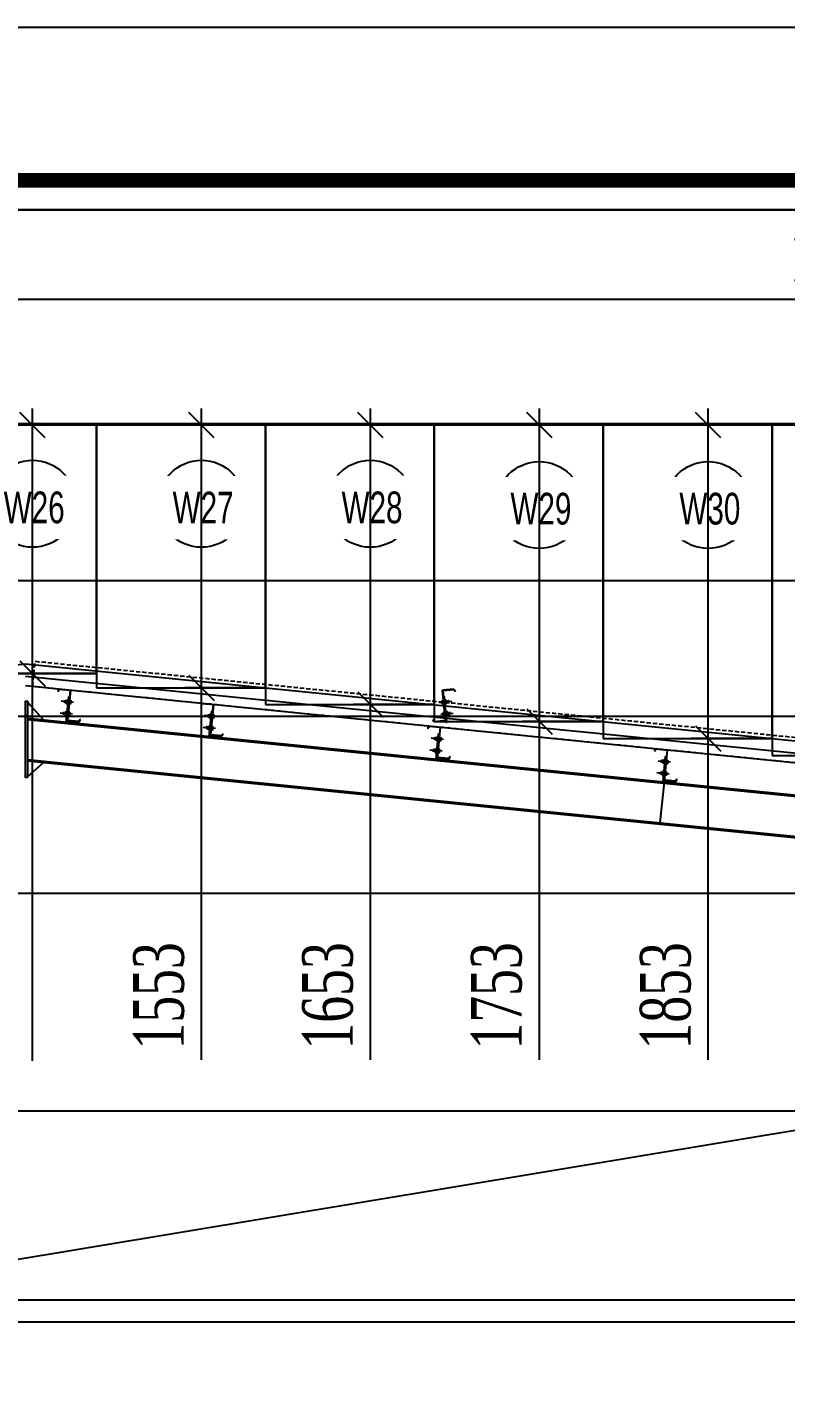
# Model space of a CAD drawing. Header units: inches. Extents: x 315041 to 662841, y -45540 to -35018.
# Drawn here: x 332980 to 333024.9, y -38356.8 to -38276.7 of the extents above; entities that cross this region are included whole.
import ezdxf

# ---------------------------------------------------------------- set-up
doc = ezdxf.new("R2010")
doc.units = ezdxf.units.IN
doc.header["$MEASUREMENT"] = 0
doc.linetypes.add('HIDDEN', pattern=[0.375, 0.25, -0.125])
for name, color, linetype in [('2', 2, 'Continuous'), ('2NET-VE', 8, 'Continuous'), ('3', 3, 'Continuous'), ('5', 5, 'Continuous'), ('6', 6, 'Continuous'), ('7', 7, 'Continuous'), ('8', 8, 'Continuous'), ('BAO KHUNG', 31, 'Continuous'), ('DIM', 8, 'Continuous'), ('GIANG', 1, 'Continuous')]:
    doc.layers.add(name, color=color, linetype=linetype)
doc.styles.add('ST1', font='times.ttf', dxfattribs={"width": 0.7})
doc.styles.add('ST1H', font='vnshxh.shx', dxfattribs={"width": 0.7})
doc.dimstyles.new('100', dxfattribs={"dimtxt": 3, "dimasz": 1.5, "dimexe": 1, "dimexo": 0, "dimgap": 1, "dimtad": 1, "dimdec": 0, "dimlfac": 100, "dimzin": 0, "dimdsep": 46, "dimtxsty": 'ST1', "dimblk": 'OBLIQUE', "dimcen": 1, "dimdle": 1, "dimclrd": 8, "dimclre": 8, "dimclrt": 3, "dimadec": 0, "dimazin": 0, "dimtfac": 1, "dimtdec": 0, "dimtix": 1, "dimtmove": 1, "dimatfit": 3, "dimfxl": 0, "dimtfill": 1, "dimtolj": 1, "dimtzin": 0, "dimlwd": -1, "dimlwe": -1, "dimarcsym": 1})

# ---------------------------------------------------------------- blocks, each defined once
blk = doc.blocks.new('A$C75D82031')
at = {"layer": '2', "color": 157, "linetype": 'Continuous'}
blk.add_lwpolyline([(0, 420), (594, 420), (594, 0), (0, 0)], close=True, dxfattribs=at)
at = {"layer": '7', "color": 147, "linetype": 'Continuous'}
blk.add_lwpolyline([(12.331, 57.61), (581.669, 57.61), (581.669, 409.19), (12.331, 409.19)], close=True, dxfattribs=at)
at = {"layer": 'BAO KHUNG', "color": 167, "linetype": 'Continuous', "const_width": 0.871}
blk.add_lwpolyline([(10.588, 9.067), (583.412, 9.067), (583.412, 410.933), (10.588, 410.933)], close=True, dxfattribs=at)
blk = doc.blocks.new('*U235')
at = {"layer": '2NET-VE', "ltscale": 0.5}
for p, q in [((0, 8), (9, 8)), ((23, 7), (23, 7)), ((0, -8), (9, -8)), ((23, -7), (23, -7))]:
    blk.add_line(p, q, dxfattribs=at)
at = {"layer": '7', "linetype": 'Continuous'}
for p, q in [((22, 6), (23, 8)), ((22, -6), (24, 6)), ((23, 8), (24, 6)), ((24, 6), (25, 8)), ((24, -6), (26, 6)), ((25, 8), (26, 6)), ((26, 6), (27, 8)), ((26, -6), (28, 6)), ((27, 8), (28, 6)), ((28, 6), (29, 8)), ((28, -6), (30, 6)), ((29, 8), (30, 6)), ((30, 6), (31, 8)), ((30, -6), (32, 6)), ((30, -6), (32, 6)), ((31, 8), (32, 6)), ((32, 6), (33, 8)), ((32, -6), (34, 6)), ((33, 8), (34, 6)), ((34, 6), (35, 8)), ((34, -6), (35, 6)), ((34, -6), (35, 6)), ((34, -6), (35, 6)), ((35, 8), (35, 6)), ((35, 6), (37, 8)), ((36, -6), (37, 6)), ((37, 8), (37, 6)), ((42, 6), (37, 6)), ((42, 6), (42, -6)), ((22, -6), (23, -8)), ((22, -6), (22, -6)), ((22, -6), (22, -6)), ((23, -8), (24, -6)), ((24, -6), (25, -8)), ((25, -8), (26, -6)), ((26, -6), (27, -8)), ((27, -8), (28, -6)), ((28, -6), (29, -8)), ((29, -8), (30, -6)), ((30, -6), (31, -8)), ((31, -8), (32, -6)), ((32, -6), (33, -8)), ((33, -8), (34, -6)), ((34, -6), (35, -8)), ((35, -8), (36, -6)), ((36, -6), (42, -6))]:
    blk.add_line(p, q, dxfattribs=at)
at = {"layer": '8', "linetype": 'Continuous'}
for p, q in [((-10, 9), (-10, 12)), ((-10, -12), (-10, 12)), ((-1, 15), (-9, 15)), ((-1, 9), (-9, 9)), ((0, 9), (0, 12)), ((0, -12), (0, 12)), ((9, -18), (9, 18)), ((9, 18), (11, 18)), ((11, -18), (11, 18)), ((11, 9), (11, 12)), ((11, -12), (11, 12)), ((12, 15), (21, 15)), ((13, 9), (20, 9)), ((22, 9), (22, 12)), ((22, -12), (22, 12)), ((-10, -9), (-10, -12)), ((-1, -9), (-9, -9)), ((-9, -15), (-1, -15)), ((0, -9), (0, -12)), ((9, -18), (11, -18)), ((11, -9), (11, -12)), ((21, -15), (12, -15)), ((13, -9), (20, -9)), ((22, -9), (22, -12))]:
    blk.add_line(p, q, dxfattribs=at)
at = {"layer": '8', "ltscale": 10}
blk.add_line((-33, 0), (65, 0), dxfattribs=at)
at = {"layer": '8', "linetype": 'Continuous'}
for centre, radius, start, end in [((-5, 12), 5.58, 146.602, 180), ((-6, 12), 4.1, 180, 228.5476), ((-6, 6), 4.1, 131.4524, 180), ((-6, 12), 5.58, 0, 33.398), ((-4, 12), 4.1, 311.4524, 0), ((-4, 6), 4.1, 0, 48.5476), ((17, 12), 5.58, 146.602, 180), ((16, 12), 4.1, 180, 228.5476), ((16, 6), 4.1, 131.4524, 180), ((18, 12), 4.1, 311.4524, 0), ((18, 6), 4.1, 0, 48.5476), ((16, 12), 5.58, 0, 33.398), ((-6, -6), 4.1, 180, 228.5476), ((-6, -12), 4.1, 131.4524, 180), ((-5, -12), 5.58, 180, 213.398), ((-4, -6), 4.1, 311.4524, 0), ((-4, -12), 4.1, 0, 48.5476), ((-6, -12), 5.58, 326.602, 0), ((16, -6), 4.1, 180, 228.5476), ((16, -12), 4.1, 131.4524, 180), ((17, -12), 5.58, 180, 213.398), ((18, -6), 4.1, 311.4524, 0), ((18, -12), 4.1, 0, 48.5476), ((16, -12), 5.58, 326.602, 0)]:
    blk.add_arc(centre, radius, start, end, dxfattribs=at)
blk = doc.blocks.new('*U234')
at = {"layer": '2NET-VE', "ltscale": 0.5}
for p, q in [((0, 8), (9, 8)), ((23, 7), (23, 7)), ((0, -8), (9, -8)), ((23, -7), (23, -7))]:
    blk.add_line(p, q, dxfattribs=at)
at = {"layer": '7', "linetype": 'Continuous'}
for p, q in [((22, 6), (23, 8)), ((22, -6), (24, 6)), ((23, 8), (24, 6)), ((24, 6), (25, 8)), ((24, -6), (26, 6)), ((25, 8), (26, 6)), ((26, 6), (27, 8)), ((26, -6), (28, 6)), ((27, 8), (28, 6)), ((28, 6), (29, 8)), ((28, -6), (30, 6)), ((29, 8), (30, 6)), ((30, 6), (31, 8)), ((30, -6), (32, 6)), ((30, -6), (32, 6)), ((31, 8), (32, 6)), ((32, 6), (33, 8)), ((32, -6), (34, 6)), ((33, 8), (34, 6)), ((34, 6), (35, 8)), ((34, -6), (35, 6)), ((34, -6), (35, 6)), ((34, -6), (35, 6)), ((35, 8), (35, 6)), ((35, 6), (37, 8)), ((36, -6), (37, 6)), ((37, 8), (37, 6)), ((42, 6), (37, 6)), ((42, 6), (42, -6)), ((22, -6), (23, -8)), ((22, -6), (22, -6)), ((22, -6), (22, -6)), ((23, -8), (24, -6)), ((24, -6), (25, -8)), ((25, -8), (26, -6)), ((26, -6), (27, -8)), ((27, -8), (28, -6)), ((28, -6), (29, -8)), ((29, -8), (30, -6)), ((30, -6), (31, -8)), ((31, -8), (32, -6)), ((32, -6), (33, -8)), ((33, -8), (34, -6)), ((34, -6), (35, -8)), ((35, -8), (36, -6)), ((36, -6), (42, -6))]:
    blk.add_line(p, q, dxfattribs=at)
at = {"layer": '8', "linetype": 'Continuous'}
for p, q in [((-10, 9), (-10, 12)), ((-10, -12), (-10, 12)), ((-1, 15), (-9, 15)), ((-1, 9), (-9, 9)), ((0, 9), (0, 12)), ((0, -12), (0, 12)), ((9, -18), (9, 18)), ((9, 18), (11, 18)), ((11, -18), (11, 18)), ((11, 9), (11, 12)), ((11, -12), (11, 12)), ((12, 15), (21, 15)), ((13, 9), (20, 9)), ((22, 9), (22, 12)), ((22, -12), (22, 12)), ((-10, -9), (-10, -12)), ((-1, -9), (-9, -9)), ((-9, -15), (-1, -15)), ((0, -9), (0, -12)), ((9, -18), (11, -18)), ((11, -9), (11, -12)), ((21, -15), (12, -15)), ((13, -9), (20, -9)), ((22, -9), (22, -12))]:
    blk.add_line(p, q, dxfattribs=at)
at = {"layer": '8', "ltscale": 10}
blk.add_line((-33, 0), (65, 0), dxfattribs=at)
at = {"layer": '8', "linetype": 'Continuous'}
for centre, radius, start, end in [((-5, 12), 5.58, 146.602, 180), ((-6, 12), 4.1, 180, 228.5476), ((-6, 6), 4.1, 131.4524, 180), ((-6, 12), 5.58, 0, 33.398), ((-4, 12), 4.1, 311.4524, 0), ((-4, 6), 4.1, 0, 48.5476), ((17, 12), 5.58, 146.602, 180), ((16, 12), 4.1, 180, 228.5476), ((16, 6), 4.1, 131.4524, 180), ((18, 12), 4.1, 311.4524, 0), ((18, 6), 4.1, 0, 48.5476), ((16, 12), 5.58, 0, 33.398), ((-6, -6), 4.1, 180, 228.5476), ((-6, -12), 4.1, 131.4524, 180), ((-5, -12), 5.58, 180, 213.398), ((-4, -6), 4.1, 311.4524, 0), ((-4, -12), 4.1, 0, 48.5476), ((-6, -12), 5.58, 326.602, 0), ((16, -6), 4.1, 180, 228.5476), ((16, -12), 4.1, 131.4524, 180), ((17, -12), 5.58, 180, 213.398), ((18, -6), 4.1, 311.4524, 0), ((18, -12), 4.1, 0, 48.5476), ((16, -12), 5.58, 326.602, 0)]:
    blk.add_arc(centre, radius, start, end, dxfattribs=at)
blk = doc.blocks.new('XM150')
at = {"layer": '2', "ltscale": 0.015}
for p, q in [((68.9, 180), (0.9, 180)), ((0.9, 1.1), (0.9, 180)), ((2, 178.9), (2, 0)), ((2, 178.9), (68.3, 178.9)), ((75.4, 166.5), (68.3, 178.9)), ((68.9, 180), (76.4, 167)), ((76.4, 167), (75.4, 166.5)), ((-73.5, 13), (-72.5, 13.5)), ((-66, 0), (-73.5, 13)), ((-72.5, 13.5), (-65.4, 1.1)), ((2, 0), (-66, 0)), ((-65.4, 1.1), (0.9, 1.1))]:
    blk.add_line(p, q, dxfattribs=at)
at = {"layer": '5'}
blk.add_lwpolyline([(8, -10), (8, 140), (2, 140), (2, -10), (8, -10)], close=True, dxfattribs=at)
at = {"layer": 'GIANG', "xscale": 0.7499999999999999, "yscale": 0.7499999999999999, "zscale": 0.7499999999999999}
for name, p in [('*U235', (0.9, 110)), ('*U234', (0.9, 40))]:
    blk.add_blockref(name, p, dxfattribs=at)
blk = doc.blocks.new('*U962')
at = {"layer": '2', "xscale": 0.008333333333333335, "yscale": 0.008333333333333335, "zscale": 0.008333333333333335, "rotation": 5.710593137616317}
blk.add_blockref('XM150', (0.083, -0.704), dxfattribs=at)
blk = doc.blocks.new('*U963')
at = {"layer": 'DIM', "color": 0, "linetype": 'ByBlock', "lineweight": -2, "transparency": 16777216}
for p in [(0, 0), (-11.194, -1.119), (-22.388, -2.239), (-33.583, -3.358), (-44.777, -4.478), (-55.971, -5.597), (-67.165, -6.717), (-78.359, -7.836), (-89.553, -8.955)]:
    blk.add_blockref('*U962', p, dxfattribs=at)
blk = doc.blocks.new('_Oblique')
at = {"color": 0, "linetype": 'ByBlock', "lineweight": -2}
blk.add_line((-0.5, -0.5), (0.5, 0.5), dxfattribs=at)
blk = doc.blocks.new('*D1045')
at = {"color": 8, "linetype": 'Continuous', "transparency": 16777216}
for p, q in [((332944.094, -38300.276), (332944.094, -38291.809)), ((333114.094, -38300.276), (333114.094, -38291.809)), ((332943.094, -38292.809), (333115.094, -38292.809))]:
    blk.add_line(p, q, dxfattribs=at)
at = {"layer": 'Defpoints', "color": 0, "transparency": 16777216}
for p in [(333114.094, -38292.809), (332944.094, -38300.276), (333114.094, -38300.276)]:
    blk.add_point(p, dxfattribs=at)
at = {"color": 8, "transparency": 16777216, "xscale": 1.5, "yscale": 1.5, "zscale": 1.5, "rotation": 180}
blk.add_blockref('_Oblique', (332944.094, -38292.809), dxfattribs=at)
at = {"color": 8, "transparency": 16777216, "xscale": 1.5, "yscale": 1.5, "zscale": 1.5}
blk.add_blockref('_Oblique', (333114.094, -38292.809), dxfattribs=at)
at = {"color": 3, "transparency": 16777216, "insert": (333029.094, -38290.279), "char_height": 3, "attachment_point": 5, "style": 'ST1', "bg_fill": 3, "box_fill_scale": 1.25, "bg_fill_color": 256, "bg_fill_true_color": 13158600, "bg_fill_transparency": 0}
blk.add_mtext('\\A1;17000', dxfattribs=at)
blk = doc.blocks.new('*D1106')
at = {"color": 8, "linetype": 'Continuous', "transparency": 16777216}
for p, q in [((332980.313, -38315.961), (332980.313, -38299.276)), ((332984.094, -38300.276), (332979.313, -38300.276)), ((332984.094, -38314.961), (332979.313, -38314.961)), ((332980.313, -38337.882), (332980.313, -38314.961))]:
    blk.add_line(p, q, dxfattribs=at)
at = {"layer": 'Defpoints', "color": 0, "transparency": 16777216}
for p in [(332980.313, -38300.276), (332984.094, -38300.276), (332984.094, -38314.961)]:
    blk.add_point(p, dxfattribs=at)
at = {"color": 8, "transparency": 16777216, "xscale": 1.5, "yscale": 1.5, "zscale": 1.5}
for p, rotation in [((332980.313, -38300.276), 90), ((332980.313, -38314.961), 270)]:
    blk.add_blockref('_Oblique', p, dxfattribs=dict(at, rotation=rotation))
at = {"color": 3, "transparency": 16777216, "insert": (332977.782, -38334.03), "char_height": 3, "attachment_point": 5, "rotation": 90, "style": 'ST1', "bg_fill": 3, "box_fill_scale": 1.25, "bg_fill_color": 256, "bg_fill_true_color": 13158600, "bg_fill_transparency": 0}
blk.add_mtext('\\A1;1469', dxfattribs=at)
blk = doc.blocks.new('*D1107')
at = {"color": 8, "linetype": 'Continuous', "transparency": 16777216}
for p, q in [((332990.313, -38316.801), (332990.313, -38299.276)), ((332994.094, -38300.276), (332989.313, -38300.276)), ((332994.094, -38315.801), (332989.313, -38315.801)), ((332990.313, -38337.82), (332990.313, -38315.801))]:
    blk.add_line(p, q, dxfattribs=at)
at = {"layer": 'Defpoints', "color": 0, "transparency": 16777216}
for p in [(332990.313, -38300.276), (332994.094, -38300.276), (332994.094, -38315.801)]:
    blk.add_point(p, dxfattribs=at)
at = {"color": 8, "transparency": 16777216, "xscale": 1.5, "yscale": 1.5, "zscale": 1.5}
for p, rotation in [((332990.313, -38300.276), 90), ((332990.313, -38315.801), 270)]:
    blk.add_blockref('_Oblique', p, dxfattribs=dict(at, rotation=rotation))
at = {"color": 3, "transparency": 16777216, "insert": (332987.787, -38334.03), "char_height": 3, "attachment_point": 5, "rotation": 90, "style": 'ST1', "bg_fill": 3, "box_fill_scale": 1.25, "bg_fill_color": 256, "bg_fill_true_color": 13158600, "bg_fill_transparency": 1019152}
blk.add_mtext('\\A1;1553', dxfattribs=at)
blk = doc.blocks.new('*D1108')
at = {"color": 8, "linetype": 'Continuous', "transparency": 16777216}
for p, q in [((333000.313, -38317.801), (333000.313, -38299.276)), ((333004.094, -38300.276), (332999.313, -38300.276)), ((333004.094, -38316.801), (332999.313, -38316.801)), ((333000.313, -38337.82), (333000.313, -38316.801))]:
    blk.add_line(p, q, dxfattribs=at)
at = {"layer": 'Defpoints', "color": 0, "transparency": 16777216}
for p in [(333000.313, -38300.276), (333004.094, -38300.276), (333004.094, -38316.801)]:
    blk.add_point(p, dxfattribs=at)
at = {"color": 8, "transparency": 16777216, "xscale": 1.5, "yscale": 1.5, "zscale": 1.5}
for p, rotation in [((333000.313, -38300.276), 90), ((333000.313, -38316.801), 270)]:
    blk.add_blockref('_Oblique', p, dxfattribs=dict(at, rotation=rotation))
at = {"color": 3, "transparency": 16777216, "insert": (332997.787, -38334.03), "char_height": 3, "attachment_point": 5, "rotation": 90, "style": 'ST1', "bg_fill": 3, "box_fill_scale": 1.25, "bg_fill_color": 256, "bg_fill_true_color": 13158600, "bg_fill_transparency": 11618464}
blk.add_mtext('\\A1;1653', dxfattribs=at)
blk = doc.blocks.new('*D1109')
at = {"color": 8, "linetype": 'Continuous', "transparency": 16777216}
for p, q in [((333010.313, -38318.803), (333010.313, -38299.276)), ((333014.094, -38300.276), (333009.313, -38300.276)), ((333014.11, -38317.803), (333009.313, -38317.803)), ((333010.313, -38337.82), (333010.313, -38317.803))]:
    blk.add_line(p, q, dxfattribs=at)
at = {"layer": 'Defpoints', "color": 0, "transparency": 16777216}
for p in [(333010.313, -38300.276), (333014.094, -38300.276), (333014.11, -38317.803)]:
    blk.add_point(p, dxfattribs=at)
at = {"color": 8, "transparency": 16777216, "xscale": 1.5, "yscale": 1.5, "zscale": 1.5}
for p, rotation in [((333010.313, -38300.276), 90), ((333010.313, -38317.803), 270)]:
    blk.add_blockref('_Oblique', p, dxfattribs=dict(at, rotation=rotation))
at = {"color": 3, "transparency": 16777216, "insert": (333007.782, -38334.03), "char_height": 3, "attachment_point": 5, "rotation": 90, "style": 'ST1', "bg_fill": 3, "box_fill_scale": 1.25, "bg_fill_color": 256, "bg_fill_true_color": 13158600, "bg_fill_transparency": 12094144}
blk.add_mtext('\\A1;1753', dxfattribs=at)
blk = doc.blocks.new('*D1110')
at = {"color": 8, "linetype": 'Continuous', "transparency": 16777216}
for p, q in [((333020.313, -38319.801), (333020.313, -38299.276)), ((333024.094, -38300.276), (333019.313, -38300.276)), ((333024.094, -38318.801), (333019.313, -38318.801)), ((333020.313, -38337.82), (333020.313, -38318.801))]:
    blk.add_line(p, q, dxfattribs=at)
at = {"layer": 'Defpoints', "color": 0, "transparency": 16777216}
for p in [(333020.313, -38300.276), (333024.094, -38300.276), (333024.094, -38318.801)]:
    blk.add_point(p, dxfattribs=at)
at = {"color": 8, "transparency": 16777216, "xscale": 1.5, "yscale": 1.5, "zscale": 1.5}
for p, rotation in [((333020.313, -38300.276), 90), ((333020.313, -38318.801), 270)]:
    blk.add_blockref('_Oblique', p, dxfattribs=dict(at, rotation=rotation))
at = {"color": 3, "transparency": 16777216, "insert": (333017.787, -38334.03), "char_height": 3, "attachment_point": 5, "rotation": 90, "style": 'ST1', "bg_fill": 3, "box_fill_scale": 1.25, "bg_fill_color": 256, "bg_fill_true_color": 13158600, "bg_fill_transparency": 11622076}
blk.add_mtext('\\A1;1853', dxfattribs=at)

msp = doc.modelspace()

# ---------------------------------------------------------------- linework, layer by layer
at = {"color": 8}
msp.add_lwpolyline([(332876.4423, -38287.5287), (333161.1113, -38287.5287), (333161.1113, -38639.1085), (332876.4423, -38639.1085)], close=True, dxfattribs=at)
at = {"color": 6}
for points in [[(332974.0938, -38314.9614), (332984.0938, -38314.9614), (332984.0938, -38300.2758), (332974.0938, -38300.2758)], [(332984.0938, -38315.8014), (332994.0938, -38315.8014), (332994.0938, -38300.2758), (332984.0938, -38300.2758)], [(332994.0938, -38316.8014), (333004.0938, -38316.8014), (333004.0938, -38300.2758), (332994.0938, -38300.2758)], [(333004.0938, -38317.8014), (333014.0938, -38317.8014), (333014.0938, -38300.2758), (333004.0938, -38300.2758)], [(333014.0938, -38318.8014), (333024.0938, -38318.8014), (333024.0938, -38300.2758), (333014.0938, -38300.2758)], [(333024.0938, -38319.8014), (333034.0938, -38319.8014), (333034.0938, -38300.2758), (333024.0938, -38300.2758)]]:
    msp.add_lwpolyline(points, close=True, dxfattribs=at)
at = {"color": 1, "true_color": 0xfa051e}
msp.add_lwpolyline([(332943.9644, -38317.9743), (332979.8938, -38314.3814), (333114.2231, -38327.8143)], dxfattribs=at)
at = {"color": 6}
for centre in [(332980.3081, -38304.9204), (332990.3081, -38304.9204), (333000.3081, -38304.9204), (333010.3081, -38304.995), (333020.3081, -38304.995)]:
    msp.add_circle(centre, 2.571, dxfattribs=at)
at = {"layer": '2', "color": 9}
for p, q in [((333110.3926, -38327.8714), (332946.0938, -38355.1749)), ((333110.3926, -38340.8416), (332946.0938, -38340.8416))]:
    msp.add_line(p, q, dxfattribs=at)
at = {"layer": '3', "color": 9}
for p, q in [((333108.2752, -38327.9733), (332979.8938, -38315.1351)), ((333108.2204, -38328.5206), (332979.8938, -38315.6879))]:
    msp.add_line(p, q, dxfattribs=at)
at = {"layer": '5', "color": 9}
for p, q in [((332946.1036, -38300.1758), (333110.3844, -38300.1758)), ((332946.1036, -38309.4641), (333027.4188, -38309.4641)), ((332946.1036, -38317.4824), (333027.4188, -38317.4824)), ((333027.4188, -38327.9806), (332945.9938, -38327.9806))]:
    msp.add_line(p, q, dxfattribs=at)
at = {"layer": '6', "color": 9, "linetype": 'HIDDEN'}
msp.add_lwpolyline([(333108.0047, -38328.499), (332980.3151, -38315.73), (332980.4645, -38314.2359), (333108.1541, -38327.0049)], close=True, dxfattribs=at)
at = {"layer": '8', "color": 9}
for p, q in [((332980.0138, -38316.6594), (332980.9544, -38317.7034)), ((332980.0138, -38317.6094), (333101.5042, -38329.7584)), ((332980.0138, -38317.6898), (333101.5042, -38329.8388)), ((332980.0138, -38320.0414), (333101.5042, -38332.1905)), ((332980.0138, -38320.1218), (333101.5042, -38332.2709)), ((332980.0138, -38321.0718), (332980.9544, -38320.2159)), ((333017.6928, -38321.3773), (333017.452, -38323.7853))]:
    msp.add_line(p, q, dxfattribs=at)
for points in [[(332980.0138, -38321.1036), (332979.8938, -38321.1036), (332979.8938, -38316.6036), (332980.0138, -38316.6036)], [(332954.8438, -38353.3108), (333028.1938, -38353.3108), (333028.1938, -38352.0408), (332954.8438, -38352.0408)]]:
    msp.add_lwpolyline(points, close=True, dxfattribs=at)

# ---------------------------------------------------------------- block references
at = {"color": 1}
msp.add_blockref('A$C75D82031', (332579.4423, -38696.7186), dxfattribs=at)
at = {"layer": '2', "color": 9, "yscale": 0.01000000000203727, "zscale": 0.01}
for p, xscale, rotation in [((332982.3942, -38317.7469), -0.009999999964592644, 354.2894068459079), ((333004.7502, -38317.7469), 0.009999999964592644, 5.710593154092154)]:
    msp.add_blockref('XM150', p, dxfattribs=dict(at, xscale=xscale, rotation=rotation))
at = {"layer": 'DIM', "color": 9, "xscale": -1.200000000011642, "yscale": 1.19999999999709, "zscale": 1.2}
msp.add_blockref('*U963', (332990.9566, -38317.7489), dxfattribs=at)

# ---------------------------------------------------------------- next in the draw order: texts
at = {"color": 6, "char_height": 1.875, "attachment_point": 6, "style": 'ST1H', "bg_fill": 2}
for s, insert in [('\\A1;W26', (332982.2117, -38305.1469)), ('\\A1;W27', (332992.2117, -38305.1469)), ('\\A1;W28', (333002.2117, -38305.1469)), ('\\A1;W29', (333012.2117, -38305.2215)), ('\\A1;W30', (333022.2117, -38305.2215))]:
    msp.add_mtext(s, dxfattribs=dict(at, insert=insert))

# ---------------------------------------------------------------- next in the draw order: dimensions: what is measured, and where the dimension line sits
at = {"color": 6}
dim = msp.add_linear_dim(base=(333114.0938, -38292.8088), p1=(332944.0938, -38300.2758), p2=(333114.0938, -38300.2758), dimstyle='100', dxfattribs=at)
dim.commit()
dim.dimension.update_dxf_attribs({"geometry": '*D1045', "text_midpoint": (333029.0938, -38290.2785)})

# ---------------------------------------------------------------- next in the draw order: dimensions: what is measured, and where the dimension line sits
for base, p1, p2, picture, middle in [((332980.3127, -38300.2758), (332984.0938, -38314.9614), (332984.0938, -38300.2758), '*D1106', (332977.5627, -38334.0295)), ((332990.3127, -38300.2758), (332994.0938, -38315.8014), (332994.0938, -38300.2758), '*D1107', (332987.5627, -38334.0295)), ((333000.3127, -38300.2758), (333004.0938, -38316.8014), (333004.0938, -38300.2758), '*D1108', (332997.5627, -38334.0295)), ((333010.3127, -38300.2758), (333014.1096, -38317.803), (333014.0938, -38300.2758), '*D1109', (333007.5627, -38334.0295)), ((333020.3127, -38300.2758), (333024.0938, -38318.8014), (333024.0938, -38300.2758), '*D1110', (333017.5627, -38334.0295))]:
    dim = msp.add_linear_dim(base=base, p1=p1, p2=p2, angle=90, dimstyle='100', dxfattribs=at)
    dim.commit()
    dim.dimension.update_dxf_attribs({"geometry": picture, "text_midpoint": middle, "dimtype": 160})

doc.saveas('drawing.dxf')
